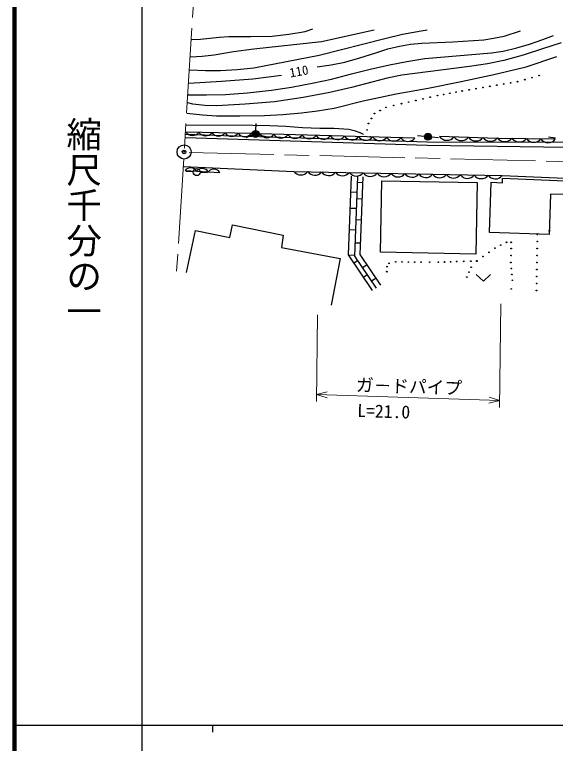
# Model space of a CAD drawing. Units: millimetres, scale not verified. Extents: x 40000 to 680000, y 20000 to 380000.
# Drawn here: x 40000 to 116487, y 202409 to 305432 of the extents above; entities that cross this region are included whole.
import ezdxf
from ezdxf.enums import TextEntityAlignment as Align

# ---------------------------------------------------------------- set-up
doc = ezdxf.new("R2010")
doc.units = ezdxf.units.MM
doc.header["$LTSCALE"] = 1000
doc.header["$PDMODE"] = 32
doc.header["$PDSIZE"] = 500
doc.linetypes.add('CHAIN', pattern=[18.5, 12, -1.5, 3.5, -1.5])
for name, color, linetype, lineweight in [('M-BGD', 7, 'Continuous', 25), ('M-BMK', 2, 'CHAIN', 13), ('M-BMK-SRVR', 3, 'Continuous', 25), ('M-STR-HTXT', 7, 'Continuous', 13), ('M-TTL', 2, 'Continuous', 140), ('M-TTL-BAND', 7, 'Continuous', 25)]:
    doc.layers.add(name, color=color, linetype=linetype, lineweight=lineweight)
doc.layers.add('M-OTRS', color=6, linetype='Continuous')
doc.styles.add('@ＭＳ ゴシック', font='')
doc.styles.add('ＭＳ ゴシック', font='')
doc.styles.get('@ＭＳ ゴシック').set_extended_font_data('@MS Gothic')
doc.styles.get('ＭＳ ゴシック').set_extended_font_data('MS Gothic')

msp = doc.modelspace()

# ---------------------------------------------------------------- linework, layer by layer
at = {"layer": 'M-BGD'}
for p, q in [((78793, 302665), (81086, 303044)), ((81086, 303044), (82202, 303404)), ((83408, 301643), (90836, 303255)), ((94858, 302643), (97522, 303143)), ((97522, 303143), (98355, 303274)), ((109247, 302394), (111555, 303114)), ((65074, 301920), (66275, 301937)), ((66275, 301937), (67616, 302076)), ((67616, 302076), (68917, 302260)), ((68917, 302260), (70314, 302338)), ((70314, 302338), (73369, 302315)), ((73369, 302315), (76408, 302394)), ((76408, 302394), (78793, 302665)), ((83072, 299694), (92364, 302072)), ((92364, 302072), (94858, 302643)), ((101968, 301579), (106346, 301883)), ((106346, 301883), (107735, 302077)), ((107735, 302077), (109247, 302394)), ((112822, 301235), (114709, 301900)), ((114709, 301900), (116206, 302476)), ((73813, 300588), (83408, 301643)), ((92799, 300580), (94414, 300977)), ((94414, 300977), (95995, 301229)), ((95995, 301229), (97575, 301380)), ((97575, 301380), (101968, 301579)), ((111031, 300711), (112822, 301235)), ((117295, 301436), (114682, 300611)), ((68217, 299735), (70980, 300207)), ((70980, 300207), (73813, 300588)), ((88814, 299304), (91080, 300042)), ((91080, 300042), (92799, 300580)), ((98003, 299204), (107448, 300017)), ((107448, 300017), (109077, 300277)), ((109077, 300277), (111031, 300711)), ((114682, 300611), (111929, 299715)), ((64909, 299444), (66508, 299531)), ((66508, 299531), (68217, 299735)), ((73849, 297927), (83072, 299694)), ((86693, 298718), (88814, 299304)), ((93000, 298339), (95453, 298820)), ((95453, 298820), (98003, 299204)), ((109189, 298934), (106864, 298482)), ((111929, 299715), (109189, 298934)), ((112367, 298027), (116706, 299515)), ((71461, 297676), (73849, 297927)), ((82797, 298054), (84778, 298341)), ((84778, 298341), (86693, 298718)), ((90267, 297727), (93000, 298339)), ((104354, 298104), (94787, 296846)), ((106864, 298482), (104354, 298104)), ((107785, 296939), (112367, 298027)), ((64790, 297642), (66988, 297535)), ((66988, 297535), (69100, 297534)), ((69100, 297534), (71461, 297676)), ((73706, 296371), (77738, 296874)), ((84829, 296318), (87647, 297040)), ((87647, 297040), (90267, 297727)), ((94787, 296846), (92676, 296430)), ((103159, 295969), (107785, 296939)), ((64664, 295743), (69257, 296011)), ((69257, 296011), (73706, 296371)), ((79183, 295175), (82092, 295722)), ((82092, 295722), (84829, 296318)), ((90539, 295899), (87643, 295117)), ((92676, 296430), (90539, 295899)), ((98489, 295037), (103159, 295969)), ((72933, 294375), (76313, 294741)), ((76313, 294741), (79183, 295175)), ((87643, 295117), (84561, 294397)), ((93971, 294239), (98489, 295037)), ((64555, 294092), (67155, 294066)), ((67155, 294066), (69842, 294144)), ((69842, 294144), (72933, 294375)), ((80791, 293723), (76762, 293117)), ((84561, 294397), (80791, 293723)), ((89305, 293222), (93971, 294239)), ((65231, 292771), (64481, 292974)), ((66924, 292585), (65231, 292771)), ((72624, 292759), (68580, 292523)), ((76762, 293117), (72624, 292759)), ((85195, 292225), (89305, 293222)), ((68580, 292523), (66924, 292585)), ((80592, 291525), (82830, 291813)), ((82830, 291813), (85195, 292225)), ((64383, 291499), (66569, 291251)), ((66569, 291251), (68572, 291123)), ((68572, 291123), (71854, 291100)), ((71854, 291100), (75359, 291181)), ((75359, 291181), (77957, 291300)), ((77957, 291300), (80592, 291525)), ((64275, 289864), (73705, 289785)), ((73705, 289785), (76106, 289772)), ((74112, 289046), (74173, 290044)), ((76106, 289772), (78342, 289655)), ((78342, 289655), (80736, 289467)), ((64188, 288549), (73605, 288202)), ((73476, 288607), (64206, 288828)), ((96621, 287972), (74678, 288553)), ((80736, 289467), (83168, 289382)), ((83168, 289382), (85166, 289356)), ((85166, 289356), (87258, 289212)), ((87258, 289212), (88040, 289051)), ((88040, 289051), (88816, 288768)), ((88816, 288768), (89321, 288536)), ((64156, 288068), (98361, 286978)), ((73615, 288367), (72682, 288007)), ((74568, 288433), (75542, 288205)), ((74619, 288203), (98357, 287447)), ((97959, 288211), (96963, 288300)), ((98357, 287447), (119038, 287403)), ((98956, 288135), (99954, 288074)), ((108305, 287937), (100096, 288180)), ((116472, 287804), (108305, 287937)), ((116509, 287973), (115516, 288088)), ((98361, 286978), (118120, 286711)), ((63888, 283966), (79495, 283269)), ((64113, 283409), (69019, 283127)), ((65262, 283193), (64263, 283245)), ((66261, 283152), (67261, 283122)), ((79495, 283269), (108937, 282669)), ((87216, 271457), (87644, 282569)), ((88493, 282536), (88060, 271281)), ((89242, 282508), (88819, 271498)), ((108937, 282669), (127132, 281957)), ((109013, 281646), (109013, 282327)), ((109013, 282327), (119049, 281897)), ((89210, 281653), (88460, 281681)), ((91762, 271834), (91959, 281951)), ((91959, 281951), (105438, 281689)), ((105438, 281689), (105241, 271572)), ((107183, 274624), (107391, 281723)), ((107391, 281723), (109013, 281646)), ((87559, 280377), (88409, 280344)), ((89121, 279363), (88372, 279392)), ((115806, 280063), (115592, 274356)), ((119024, 279987), (115806, 280063)), ((87471, 278087), (88320, 278054)), ((89007, 276395), (88258, 276424)), ((70441, 273919), (70834, 275735)), ((70834, 275735), (78001, 274256)), ((64297, 268994), (65600, 274908)), ((65600, 274908), (70441, 273919)), ((78001, 274256), (77738, 272517)), ((87354, 275055), (88204, 275022)), ((115592, 274356), (107183, 274624)), ((88881, 273114), (88131, 273143)), ((77738, 272517), (86051, 270949)), ((90627, 266419), (87216, 271457)), ((87217, 271479), (88066, 271446)), ((88060, 271281), (91124, 266756)), ((88818, 271499), (91745, 267176)), ((105241, 271572), (91762, 271834)), ((86051, 270949), (84755, 264358)), ((88500, 270631), (88003, 270294)), ((89164, 269650), (89785, 270071)), ((89860, 268622), (89363, 268286)), ((90443, 267762), (91064, 268182)), ((105300, 268688), (106301, 267729)), ((106301, 267729), (107300, 268690))]:
    msp.add_line(p, q, dxfattribs=at)
for centre, radius in [((114192, 296808), 50), ((110151, 295782), 50), ((111128, 295947), 50), ((112149, 296234), 50), ((113171, 296521), 50), ((103308, 294629), 50), ((104286, 294794), 50), ((105263, 294959), 50), ((106241, 295123), 50), ((107218, 295288), 50), ((108196, 295453), 50), ((109173, 295617), 50), ((98782, 293749), 50), ((99801, 293976), 50), ((100678, 294140), 50), ((101554, 294303), 50), ((102431, 294466), 50), ((93614, 292578), 50), ((94709, 292841), 50), ((95728, 293068), 50), ((96746, 293295), 50), ((97764, 293522), 50), ((91705, 291881), 50), ((92520, 292315), 50), ((90467, 290743), 50), ((90891, 291446), 50), ((90043, 290040), 50), ((74081, 288547), 500), ((74081, 288547), 440), ((74081, 288547), 380), ((74081, 288547), 320), ((74081, 288547), 260), ((74081, 288547), 200), ((74081, 288547), 140), ((74081, 288547), 80), ((74081, 288547), 20), ((89847, 289124), 50), ((98457, 288166), 500), ((98457, 288166), 440), ((98457, 288166), 380), ((98457, 288166), 320), ((90273, 288140), 50), ((98457, 288166), 260), ((98457, 288166), 200), ((98457, 288166), 140), ((98457, 288166), 80), ((98457, 288166), 20), ((65761, 283168), 500), ((113934, 274346), 50), ((115658, 274859), 50), ((109570, 273239), 50), ((110235, 273240), 50), ((113919, 273356), 50), ((107936, 272420), 50), ((108753, 272830), 50), ((110235, 272371), 50), ((113904, 272366), 50), ((106234, 271226), 50), ((107085, 271823), 50), ((110211, 271375), 50), ((113889, 271376), 50), ((92962, 270272), 50), ((93903, 270482), 50), ((94799, 270467), 50), ((95695, 270453), 50), ((96591, 270438), 50), ((97487, 270424), 50), ((98713, 270425), 50), ((99939, 270426), 50), ((100800, 270459), 50), ((101660, 270491), 50), ((102521, 270524), 50), ((103517, 270551), 50), ((104514, 270577), 50), ((105382, 270629), 50), ((105382, 270578), 50), ((110186, 270378), 50), ((113874, 270385), 50), ((92649, 269094), 50), ((92674, 269800), 50), ((104260, 269018), 50), ((104566, 269708), 50), ((110255, 269543), 50), ((113859, 269395), 50), ((103954, 268328), 50), ((110324, 268709), 50), ((110393, 267874), 50), ((113844, 268405), 50), ((113829, 267415), 50), ((110241, 266648), 50), ((113814, 266425), 50)]:
    msp.add_circle(centre, radius, dxfattribs=at)
for centre, radius, start, end in [((65150, 289501), 1159, 215.50354, 321.76373), ((67004, 289457), 1159, 215.50354, 321.76373), ((68858, 289413), 1159, 215.50354, 321.76373), ((70712, 289368), 1159, 215.50354, 321.76373), ((72566, 289324), 1159, 215.50354, 321.76373), ((75695, 289275), 1247, 215.35284, 321.61307), ((77690, 289222), 1247, 215.35284, 321.61307), ((79685, 289169), 1247, 215.35284, 321.61307), ((81679, 289116), 1247, 215.35284, 321.61307), ((83674, 289063), 1247, 215.35284, 321.61307), ((85669, 289011), 1247, 215.35284, 321.61307), ((87664, 288958), 1247, 215.35284, 321.61307), ((89659, 288905), 1247, 215.35284, 321.61307), ((91654, 288852), 1247, 215.35284, 321.61307), ((93648, 288799), 1247, 215.35284, 321.61307), ((95643, 288746), 1247, 215.35284, 321.61307), ((101137, 288954), 1298, 216.62347, 320.75043), ((103184, 288907), 1298, 216.62347, 320.75043), ((105231, 288860), 1298, 216.62347, 320.75043), ((107278, 288813), 1298, 216.62347, 320.75043), ((109325, 288766), 1298, 216.62347, 320.75043), ((111372, 288719), 1298, 216.62347, 320.75043), ((113419, 288673), 1298, 216.62347, 320.75043), ((115466, 288626), 1298, 216.62347, 320.75043), ((64896, 282749), 1024, 33.58575, 139.84595), ((66531, 282655), 1024, 33.58575, 139.84595), ((68166, 282561), 1024, 33.58575, 139.84595), ((80491, 283985), 1227, 215.70343, 321.96362), ((82454, 283945), 1227, 215.70343, 321.96362), ((84417, 283905), 1227, 215.70343, 321.96362), ((86379, 283865), 1227, 215.70343, 321.96362), ((88342, 283825), 1227, 215.70343, 321.96362), ((90305, 283785), 1227, 215.70343, 321.96362), ((92268, 283745), 1227, 215.70343, 321.96362), ((94231, 283705), 1227, 215.70343, 321.96362), ((96193, 283665), 1227, 215.70343, 321.96362), ((98156, 283625), 1227, 215.70343, 321.96362), ((100119, 283585), 1227, 215.70343, 321.96362), ((102082, 283545), 1227, 215.70343, 321.96362), ((104045, 283505), 1227, 215.70343, 321.96362), ((106007, 283465), 1227, 215.70343, 321.96362), ((107970, 283426), 1227, 215.70343, 321.96362)]:
    msp.add_arc(centre, radius, start, end, dxfattribs=at)
at = {"layer": 'M-BMK'}
for p, q in [((67396, 340443), (62921, 269146)), ((64682, 285950), (163013, 283522))]:
    msp.add_line(p, q, dxfattribs=at)
at = {"layer": 'M-BMK-SRVR'}
msp.add_circle((63974, 286014), 1000, dxfattribs=at)
at = {"layer": 'M-OTRS'}
msp.add_point((63974, 286014), dxfattribs=at)
at = {"layer": 'M-STR-HTXT'}
for p, q in [((108590, 249874), (108779, 264529)), ((82854, 262974), (82696, 250724)), ((82709, 251724), (84222, 252095)), ((84194, 251255), (82709, 251724)), ((82709, 251724), (108603, 250874)), ((108603, 250874), (107090, 250504)), ((107117, 251343), (108603, 250874))]:
    msp.add_line(p, q, dxfattribs=at)
at = {"layer": 'M-TTL'}
msp.add_line((40000, 380000), (40000, 20000), dxfattribs=at)
at = {"layer": 'M-TTL-BAND'}
for p, q in [((58000, 370000), (58000, 20000)), ((40000, 205000), (579000, 205000)), ((68000, 205000), (68000, 204000))]:
    msp.add_line(p, q, dxfattribs=at)

# ---------------------------------------------------------------- texts
at = {"layer": 'M-BGD', "style": 'ＭＳ ゴシック'}
msp.add_text('110', height=1320, rotation=10.1, dxfattribs=at).set_placement((79064, 296139), align=Align.BOTTOM_LEFT)
at = {"layer": 'M-STR-HTXT', "style": 'ＭＳ ゴシック'}
for s, p in [('ガ－ドパイプ', (88235, 251646)), ('L=21.0', (88424, 248012))]:
    msp.add_text(s, height=1833, rotation=358.2, dxfattribs=at).set_placement(p, align=Align.BOTTOM_LEFT)
at = {"layer": 'M-TTL-BAND', "style": '@ＭＳ ゴシック'}
msp.add_text('縮尺千分の一', height=3666, rotation=270, dxfattribs=at).set_placement((49777, 261030), align=Align.MIDDLE_RIGHT)

doc.saveas('drawing.dxf')
